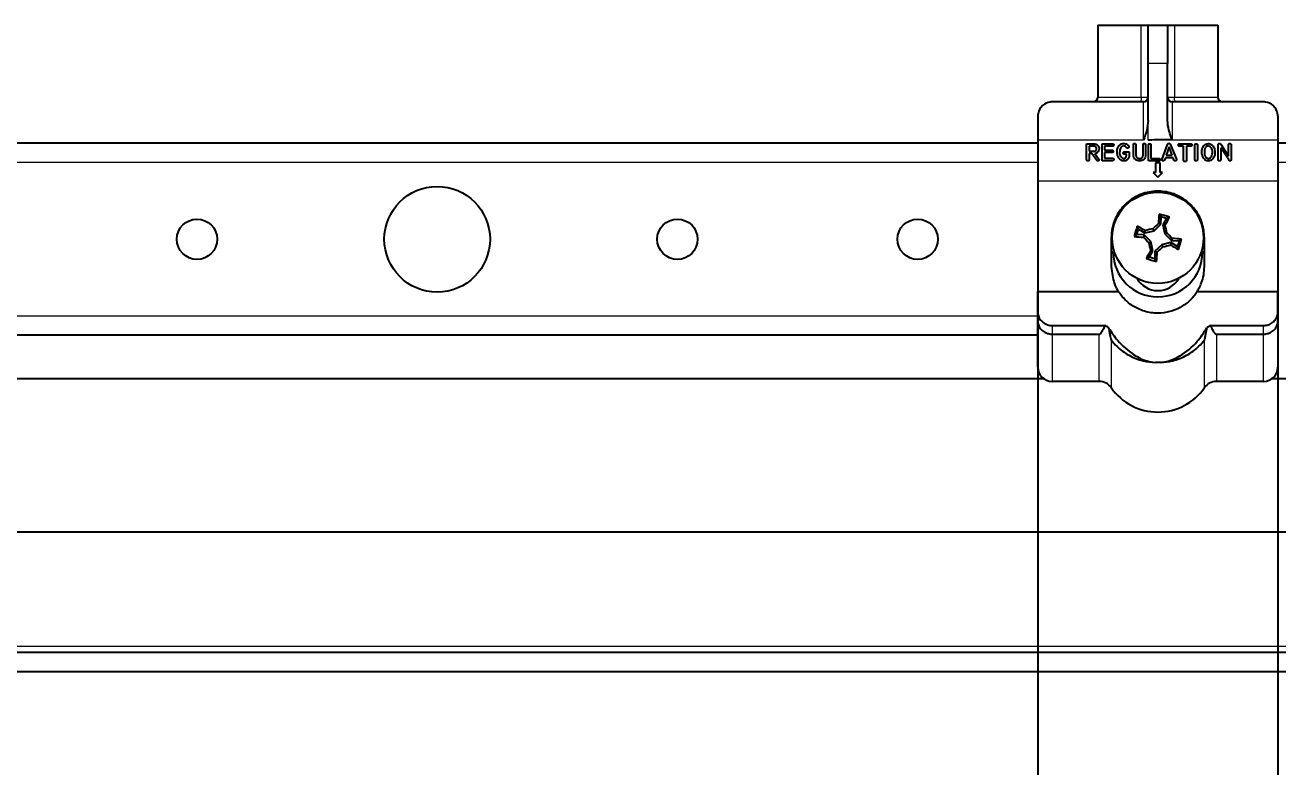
# Model space of a CAD drawing. Header units: millimetres. Extents: x -1114 to 2940, y -1920 to 1219.
# Drawn here: x -515.3 to -384.9, y -1108.7 to -1031.4 of the extents above; entities that cross this region are included whole.
import ezdxf

# ---------------------------------------------------------------- set-up
doc = ezdxf.new("R2010")
doc.units = ezdxf.units.MM
doc.layers.add('FORMAT', color=7, linetype='Continuous')
doc.styles.add('SLDTEXTSTYLE0', font='TXT', dxfattribs={"width": 0.75})
doc.dimstyles.new('SLDDIMSTYLE0', dxfattribs={"dimtxt": 20, "dimasz": 10, "dimexe": 0, "dimexo": 0.0625, "dimgap": 5, "dimtad": 2, "dimdec": 1, "dimrnd": 1e-09, "dimzin": 12, "dimdsep": 46, "dimtxsty": 'SLDTEXTSTYLE0', "dimsah": 1, "dimcen": 0.09, "dimadec": 0, "dimazin": 3, "dimtfac": 1, "dimtofl": 0, "dimtmove": 0, "dimatfit": 3, "dimfxl": 0, "dimfrac": 2, "dimtolj": 1, "dimtzin": 12, "dimarcsym": 0})

# ---------------------------------------------------------------- blocks, each defined once
blk = doc.blocks.new('_D_6')
at = {"layer": 'FORMAT'}
for p, q in [((-384.94, -1059.18), (-384.94, -1429.21)), ((-274.44, -1098.73), (-274.44, -1429.21)), ((-274.44, -1428.21), (-384.94, -1428.21))]:
    blk.add_line(p, q, dxfattribs=at)
for points in [[(-384.94, -1428.21), (-374.94, -1429.75), (-374.94, -1426.67)], [(-274.44, -1428.21), (-284.44, -1426.67), (-284.44, -1429.75)]]:
    blk.add_solid(points, dxfattribs=at)
at = {"layer": 'FORMAT', "insert": (-362.94, -1402.43), "char_height": 20, "attachment_point": 1, "style": 'SLDTEXTSTYLE0'}
blk.add_mtext('110,5', dxfattribs=at)
blk = doc.blocks.new('_D_7')
at = {"layer": 'FORMAT'}
for p, q in [((-409.94, -1059.18), (-409.94, -1429.21)), ((-384.94, -1059.18), (-384.94, -1429.21)), ((-409.94, -1428.21), (-452.84, -1428.21)), ((-409.94, -1428.21), (-384.94, -1428.21))]:
    blk.add_line(p, q, dxfattribs=at)
for points in [[(-409.94, -1428.21), (-399.94, -1429.75), (-399.94, -1426.67)], [(-384.94, -1428.21), (-394.94, -1426.67), (-394.94, -1429.75)]]:
    blk.add_solid(points, dxfattribs=at)
at = {"layer": 'FORMAT', "insert": (-452.84, -1402.43), "char_height": 20, "attachment_point": 1, "style": 'SLDTEXTSTYLE0'}
blk.add_mtext('25', dxfattribs=at)

msp = doc.modelspace()

# ---------------------------------------------------------------- linework, layer by layer
at = {"color": 7, "linetype": 'Continuous', "lineweight": 25}
for p, q in [((-403.69, -1031.42), (-403.69, -1038.92)), ((-403.69, -1031.42), (-399.17, -1031.42)), ((-399.17, -1031.42), (-398.44, -1031.42)), ((-398.44, -1031.42), (-396.44, -1031.42)), ((-398.44, -1035.42), (-398.44, -1031.42)), ((-396.44, -1031.42), (-396.44, -1035.42)), ((-396.44, -1031.42), (-395.72, -1031.42)), ((-395.72, -1031.42), (-391.19, -1031.42)), ((-391.19, -1031.42), (-391.19, -1038.92)), ((-398.44, -1041.36), (-398.44, -1035.42)), ((-396.44, -1041.35), (-396.44, -1035.42)), ((-398.94, -1039.42), (-408.44, -1039.42)), ((-386.44, -1039.42), (-395.94, -1039.42)), ((-409.94, -1040.92), (-409.94, -1043.42)), ((-384.94, -1040.92), (-384.94, -1043.42)), ((-409.94, -1043.72), (-689.94, -1043.72)), ((-409.94, -1043.42), (-409.94, -1047.67)), ((-404.85, -1045.43), (-404.85, -1043.77)), ((-404.85, -1043.77), (-404.09, -1043.77)), ((-404.09, -1044.03), (-404.59, -1044.03)), ((-404.59, -1044.03), (-404.59, -1044.54)), ((-403.24, -1045.54), (-403.24, -1043.77)), ((-403.24, -1043.77), (-402.18, -1043.77)), ((-402.18, -1044.03), (-402.98, -1044.03)), ((-402.98, -1044.03), (-402.98, -1044.44)), ((-399.98, -1044.96), (-399.98, -1043.88)), ((-399.72, -1043.88), (-399.72, -1044.96)), ((-398.98, -1044.94), (-398.98, -1043.88)), ((-398.71, -1043.88), (-398.71, -1044.94)), ((-398.42, -1045.57), (-398.42, -1043.9)), ((-398.16, -1043.9), (-398.16, -1045.3)), ((-397, -1045.39), (-396.43, -1043.86)), ((-396.27, -1044.1), (-396.57, -1044.97)), ((-395.94, -1044.97), (-396.27, -1044.1)), ((-396.11, -1043.88), (-395.51, -1045.39)), ((-395.17, -1043.77), (-394.05, -1043.77)), ((-394.76, -1044.03), (-395.17, -1044.03)), ((-394.76, -1045.5), (-394.76, -1044.03)), ((-394.05, -1044.03), (-394.45, -1044.03)), ((-394.45, -1044.03), (-394.45, -1045.5)), ((-393.58, -1045.43), (-393.58, -1043.9)), ((-393.32, -1043.9), (-393.32, -1045.43)), ((-391.16, -1045.43), (-391.16, -1043.87)), ((-390.06, -1045.46), (-390.9, -1044.19)), ((-390.9, -1044.19), (-390.9, -1045.43)), ((-390.89, -1043.83), (-390.08, -1045.06)), ((-390.08, -1045.06), (-390.08, -1043.88)), ((-389.82, -1043.88), (-389.82, -1045.43)), ((-384.94, -1043.42), (-384.94, -1047.67)), ((-354.94, -1043.72), (-384.94, -1043.72)), ((-404.59, -1044.54), (-404, -1044.54)), ((-404.3, -1044.8), (-404.59, -1044.8)), ((-404.59, -1044.8), (-404.59, -1045.43)), ((-403.8, -1045.51), (-404.3, -1044.8)), ((-403.99, -1044.8), (-403.59, -1045.37)), ((-402.18, -1045.54), (-403.24, -1045.54)), ((-402.98, -1044.44), (-402.23, -1044.44)), ((-402.23, -1044.7), (-402.98, -1044.7)), ((-402.98, -1044.7), (-402.98, -1045.28)), ((-402.98, -1045.28), (-402.18, -1045.28)), ((-400.91, -1044.61), (-400.41, -1044.61)), ((-400.71, -1044.87), (-400.91, -1044.87)), ((-400.41, -1044.61), (-400.41, -1044.91)), ((-397.36, -1045.57), (-398.42, -1045.57)), ((-398.16, -1045.3), (-397.36, -1045.3)), ((-396.66, -1045.23), (-396.76, -1045.48)), ((-395.85, -1045.23), (-396.66, -1045.23)), ((-396.57, -1044.97), (-395.94, -1044.97)), ((-395.76, -1045.47), (-395.85, -1045.23)), ((-397.94, -1046.77), (-397.44, -1047.27)), ((-397.69, -1046.77), (-397.94, -1046.77)), ((-397.19, -1045.77), (-397.69, -1045.77)), ((-397.69, -1045.77), (-397.69, -1046.77)), ((-397.44, -1047.27), (-396.94, -1046.77)), ((-397.19, -1046.77), (-397.19, -1045.77)), ((-396.94, -1046.77), (-397.19, -1046.77)), ((-409.94, -1047.67), (-409.94, -1059.17)), ((-384.94, -1047.67), (-384.94, -1059.17)), ((-397.84, -1052.83), (-397.14, -1052.16)), ((-397.14, -1052.16), (-397.37, -1052.06)), ((-397.11, -1051.36), (-397.3, -1051.1)), ((-397.14, -1052.16), (-397.11, -1051.36)), ((-397.11, -1051.36), (-396.53, -1051.53)), ((-396.53, -1051.53), (-396.93, -1052.22)), ((-396.93, -1052.22), (-396.7, -1053.16)), ((-396.93, -1052.22), (-396.69, -1052.26)), ((-396.53, -1051.53), (-396.23, -1051.41)), ((-399.64, -1053.24), (-399.91, -1053.43)), ((-399.64, -1053.24), (-399.47, -1052.66)), ((-398.85, -1053.27), (-399.64, -1053.24)), ((-399.47, -1052.66), (-399.59, -1052.36)), ((-399.47, -1052.66), (-398.79, -1053.06)), ((-398.85, -1053.27), (-398.95, -1053.49)), ((-398.18, -1053.97), (-398.85, -1053.27)), ((-398.79, -1053.06), (-398.75, -1052.82)), ((-398.79, -1053.06), (-397.84, -1052.83)), ((-397.84, -1052.83), (-397.96, -1052.62)), ((-396.7, -1053.16), (-396.49, -1053.05)), ((-396.7, -1053.16), (-396.03, -1053.86)), ((-402.29, -1053.57), (-402.29, -1056.57)), ((-398.18, -1053.97), (-398.39, -1054.09)), ((-397.95, -1054.91), (-398.18, -1053.97)), ((-397.04, -1054.3), (-397.74, -1054.97)), ((-396.09, -1054.07), (-397.04, -1054.3)), ((-397.04, -1054.3), (-396.92, -1054.52)), ((-396.09, -1054.07), (-396.13, -1054.32)), ((-395.4, -1054.48), (-396.09, -1054.07)), ((-396.03, -1053.86), (-395.93, -1053.64)), ((-396.03, -1053.86), (-395.23, -1053.9)), ((-395.23, -1053.9), (-395.4, -1054.48)), ((-395.4, -1054.48), (-395.28, -1054.78)), ((-395.23, -1053.9), (-394.97, -1053.7)), ((-392.59, -1056.57), (-392.59, -1053.57)), ((-402.09, -1055.07), (-402.29, -1055.07)), ((-398.35, -1055.6), (-398.65, -1055.72)), ((-398.35, -1055.6), (-397.95, -1054.91)), ((-397.77, -1055.77), (-398.35, -1055.6)), ((-397.95, -1054.91), (-398.19, -1054.88)), ((-397.74, -1054.97), (-397.77, -1055.77)), ((-397.77, -1055.77), (-397.58, -1056.04)), ((-397.74, -1054.97), (-397.51, -1055.07)), ((-392.79, -1055.07), (-392.93, -1055.07)), ((-392.59, -1055.07), (-392.79, -1055.07)), ((-409.94, -1061.31), (-409.94, -1059.17)), ((-409.94, -1059.17), (-401.53, -1059.17)), ((-393.35, -1059.17), (-384.94, -1059.17)), ((-384.94, -1061.31), (-384.94, -1059.17)), ((-409.94, -1062.22), (-409.94, -1061.31)), ((-384.94, -1061.31), (-384.94, -1062.22)), ((-409.94, -1067.02), (-409.94, -1062.22)), ((-384.94, -1062.22), (-384.94, -1067.02)), ((-409.94, -1063.72), (-689.94, -1063.72)), ((-408.44, -1062.7), (-402.92, -1062.7)), ((-408.44, -1063.6), (-403.53, -1063.6)), ((-391.96, -1062.7), (-386.44, -1062.7)), ((-391.35, -1063.6), (-386.44, -1063.6)), ((-715.44, -1068.22), (-409.34, -1068.22)), ((-403.53, -1068.52), (-408.44, -1068.52)), ((-386.44, -1068.52), (-391.35, -1068.52)), ((-385.54, -1068.22), (-290.56, -1068.22)), ((-282.44, -1084.22), (-715.44, -1084.22)), ((-767.14, -1096.72), (-276.74, -1096.72)), ((-767.14, -1098.72), (-276.74, -1098.72))]:
    msp.add_line(p, q, dxfattribs=at)
at = {"color": 8, "linetype": 'Continuous', "lineweight": 18}
for p, q in [((-399.17, -1038.92), (-399.17, -1031.42)), ((-395.72, -1031.42), (-395.72, -1038.92)), ((-396.44, -1035.42), (-398.44, -1035.42)), ((-403.69, -1038.92), (-399.17, -1038.92)), ((-399.17, -1038.92), (-398.44, -1038.92)), ((-396.44, -1038.92), (-395.72, -1038.92)), ((-395.72, -1038.92), (-391.19, -1038.92)), ((-398.94, -1043.42), (-398.94, -1039.42)), ((-395.94, -1039.42), (-395.94, -1043.35)), ((-398.44, -1043.42), (-398.44, -1041.36)), ((-398.94, -1043.42), (-409.94, -1043.42)), ((-384.94, -1043.42), (-398.44, -1043.42)), ((-409.94, -1045.72), (-689.94, -1045.72)), ((-354.94, -1045.72), (-384.94, -1045.72)), ((-384.94, -1047.67), (-409.94, -1047.67)), ((-409.94, -1061.72), (-689.94, -1061.72)), ((-408.44, -1062.7), (-408.44, -1063.6)), ((-408.44, -1063.6), (-408.44, -1068.52)), ((-403.53, -1068.52), (-403.53, -1063.6)), ((-391.35, -1063.6), (-391.35, -1068.52)), ((-386.44, -1063.6), (-386.44, -1062.7)), ((-386.44, -1068.52), (-386.44, -1063.6)), ((-402.3, -1064.2), (-402.3, -1069.17)), ((-392.59, -1069.17), (-392.59, -1064.2)), ((-380.41, -1096.12), (-663.47, -1096.12))]:
    msp.add_line(p, q, dxfattribs=at)
at = {"color": 8, "linetype": 'Continuous', "lineweight": 18, "flags": 128}
for points in [[(-399.17, -1038.92), (-399.17, -1039.01), (-399.18, -1039.11), (-399.19, -1039.2), (-399.21, -1039.27), (-399.23, -1039.33), (-399.25, -1039.38), (-399.28, -1039.41), (-399.3, -1039.42)], [(-395.58, -1039.42), (-395.61, -1039.41), (-395.63, -1039.38), (-395.66, -1039.33), (-395.68, -1039.27), (-395.69, -1039.2), (-395.71, -1039.11), (-395.71, -1039.01), (-395.72, -1038.92)]]:
    msp.add_lwpolyline(points, dxfattribs=at)
at = {"color": 7, "linetype": 'Continuous', "lineweight": 25}
for centre, radius in [((-472.44, -1053.72), 5.5), ((-397.44, -1053.57), 4.75), ((-497.44, -1053.72), 2.1), ((-447.44, -1053.72), 2.1), ((-422.44, -1053.72), 2.1)]:
    msp.add_circle(centre, radius, dxfattribs=at)
for centre, radius, start, end in [((-404.19, -1038.92), 0.5, 270, 0), ((-398.94, -1038.92), 0.5, 270, 0), ((-395.94, -1038.92), 0.5, 180, 270), ((-390.69, -1038.92), 0.5, 180, 270), ((-345.89, -1107.44), 75.61, 132.9111, 133.5289), ((-328.44, -1056.13), 69.05, 175.8232, 176.6231), ((-417.73, -1123.13), 74.88, 73.3093, 74.166), ((-456.99, -1018.63), 69.05, 330.8523, 331.6521), ((-327.87, -1073.86), 74.88, 163.3093, 164.166), ((-394.88, -984.57), 69.05, 265.8232, 266.6231), ((-432.38, -1113.12), 69.05, 60.8523, 61.6521), ((-343.57, -1002.01), 75.61, 222.9111, 223.5289), ((-379.74, -1126), 75.61, 103.9464, 104.5642), ((-469.87, -1071.27), 75.61, 13.9464, 14.5642), ((-451.31, -1105.12), 75.61, 42.9111, 43.5289), ((-325.01, -1035.86), 75.61, 193.9464, 194.5642), ((-448.99, -999.7), 75.61, 312.9111, 313.5289), ((-415.14, -981.14), 75.61, 283.9464, 284.5642), ((-362.5, -994.01), 69.05, 240.8523, 241.6521), ((-400, -1122.57), 69.05, 85.8232, 86.6231), ((-467.01, -1033.27), 74.88, 343.3093, 344.166), ((-397.44, -1055.07), 4.65, 180, 0), ((-337.89, -1088.51), 69.05, 150.8523, 151.6521), ((-377.15, -984), 74.88, 253.3093, 254.166), ((-466.44, -1051.01), 69.05, 355.8232, 356.6231), ((-397.44, -1056.57), 2.5, 209.1291, 330.7764), ((-408.44, -1067.02), 1.5, 180, 270), ((-386.44, -1067.02), 1.5, 270, 0), ((-403.53, -1070.02), 1.5, 34.5604, 90), ((-397.44, -1065.82), 5.89, 214.5604, 325.4396), ((-391.35, -1070.02), 1.5, 90, 145.4396)]:
    msp.add_arc(centre, radius, start, end, dxfattribs=at)
msp.add_ellipse((15030.74, -1043.42), major_axis=(15429.18, 0), ratio=0.000259, start_param=3.123591, end_param=3.141593, dxfattribs=at)
for points, knots in [([(-408.44, -1039.42), (-408.44, -1039.42), (-408.51, -1039.42), (-408.86, -1039.44), (-409.39, -1039.68), (-409.86, -1040.26), (-409.92, -1040.73), (-409.94, -1040.92)], [0, 0, 0, 0, 0.003231, 0.101221, 0.514725, 0.80586, 1, 1, 1, 1]), ([(-384.94, -1040.92), (-384.97, -1040.73), (-385.02, -1040.26), (-385.49, -1039.68), (-386.02, -1039.44), (-386.37, -1039.42), (-386.44, -1039.42), (-386.44, -1039.42)], [0, 0, 0, 0, 0.19414, 0.485275, 0.898779, 0.996769, 1, 1, 1, 1]), ([(-398.44, -1041.36), (-398.48, -1041.69), (-398.56, -1042.4), (-398.82, -1043.06), (-398.94, -1043.41), (-398.94, -1043.42)], [0, 0, 0, 0, 0.475461, 0.994056, 1, 1, 1, 1]), ([(-395.94, -1043.35), (-395.94, -1043.35), (-395.95, -1043.34), (-395.95, -1043.34), (-395.97, -1043.32), (-396, -1043.24), (-396.12, -1042.91), (-396.34, -1042.28), (-396.41, -1041.68), (-396.44, -1041.35)], [0, 0, 0, 0, 0.00167, 0.003889, 0.009531, 0.034361, 0.132751, 0.526214, 1, 1, 1, 1]), ([(-404.09, -1043.77), (-404.02, -1043.78), (-403.88, -1043.79), (-403.77, -1043.87), (-403.72, -1043.91)], [0, 0, 0, 0, 0.5597473, 1, 1, 1, 1]), ([(-403.9, -1044.1), (-403.93, -1044.08), (-403.99, -1044.04), (-404.06, -1044.03), (-404.09, -1044.03)], [0, 0, 0, 0, 0.5591356, 1, 1, 1, 1]), ([(-403.82, -1044.29), (-403.82, -1044.25), (-403.83, -1044.18), (-403.88, -1044.12), (-403.9, -1044.1)], [0, 0, 0, 0, 0.559692, 1, 1, 1, 1]), ([(-403.89, -1044.49), (-403.88, -1044.48), (-403.85, -1044.45), (-403.82, -1044.38), (-403.82, -1044.33), (-403.82, -1044.29)], [0, 0, 0, 0, 0.279917, 0.56006, 1, 1, 1, 1]), ([(-403.55, -1044.29), (-403.56, -1044.39), (-403.58, -1044.55), (-403.7, -1044.66), (-403.75, -1044.71)], [0, 0, 0, 0, 0.559457, 1, 1, 1, 1]), ([(-403.72, -1043.91), (-403.67, -1043.97), (-403.57, -1044.08), (-403.56, -1044.23), (-403.55, -1044.29)], [0, 0, 0, 0, 0.558947, 1, 1, 1, 1]), ([(-402.18, -1043.77), (-402.16, -1043.77), (-402.12, -1043.77), (-402.06, -1043.8), (-402.03, -1043.85), (-402.03, -1043.88), (-402.03, -1043.9)], [0, 0, 0, 0, 0.280872, 0.559701, 0.779382, 1, 1, 1, 1]), ([(-402.03, -1043.9), (-402.03, -1043.92), (-402.03, -1043.97), (-402.09, -1044.03), (-402.15, -1044.03), (-402.18, -1044.03)], [0, 0, 0, 0, 0.2810527, 0.5596626, 1, 1, 1, 1]), ([(-401.68, -1044.67), (-401.68, -1044.53), (-401.67, -1044.29), (-401.54, -1044.09), (-401.49, -1044)], [0, 0, 0, 0, 0.56034, 1, 1, 1, 1]), ([(-401.49, -1044), (-401.41, -1043.92), (-401.28, -1043.77), (-401.08, -1043.75), (-401, -1043.75)], [0, 0, 0, 0, 0.559217, 1, 1, 1, 1]), ([(-401.01, -1044.01), (-401.04, -1044.01), (-401.11, -1044.02), (-401.24, -1044.09), (-401.4, -1044.3), (-401.41, -1044.52), (-401.42, -1044.67)], [0, 0, 0, 0, 0.125332, 0.250695, 0.500738, 1, 1, 1, 1]), ([(-400.82, -1044.06), (-400.85, -1044.04), (-400.91, -1044.01), (-400.98, -1044.01), (-401.01, -1044.01)], [0, 0, 0, 0, 0.5586335, 1, 1, 1, 1]), ([(-401, -1043.75), (-400.93, -1043.75), (-400.8, -1043.75), (-400.7, -1043.81), (-400.65, -1043.84)], [0, 0, 0, 0, 0.560514, 1, 1, 1, 1]), ([(-400.71, -1044.17), (-400.73, -1044.15), (-400.76, -1044.1), (-400.8, -1044.07), (-400.82, -1044.06)], [0, 0, 0, 0, 0.560467, 1, 1, 1, 1]), ([(-400.6, -1044.23), (-400.63, -1044.23), (-400.67, -1044.22), (-400.7, -1044.19), (-400.71, -1044.17)], [0, 0, 0, 0, 0.558039, 1, 1, 1, 1]), ([(-400.65, -1043.84), (-400.61, -1043.87), (-400.55, -1043.92), (-400.5, -1043.99), (-400.48, -1044.02)], [0, 0, 0, 0, 0.559542, 1, 1, 1, 1]), ([(-400.45, -1044.11), (-400.45, -1044.13), (-400.46, -1044.17), (-400.51, -1044.21), (-400.55, -1044.23), (-400.59, -1044.23), (-400.6, -1044.23)], [0, 0, 0, 0, 0.277709, 0.558209, 0.77892, 1, 1, 1, 1]), ([(-400.48, -1044.02), (-400.47, -1044.04), (-400.45, -1044.06), (-400.45, -1044.09), (-400.45, -1044.11)], [0, 0, 0, 0, 0.560691, 1, 1, 1, 1]), ([(-399.98, -1043.88), (-399.98, -1043.86), (-399.98, -1043.82), (-399.95, -1043.77), (-399.91, -1043.75), (-399.88, -1043.75), (-399.86, -1043.75)], [0, 0, 0, 0, 0.2808487, 0.55949, 0.7791576, 1, 1, 1, 1]), ([(-399.86, -1043.75), (-399.84, -1043.75), (-399.8, -1043.75), (-399.75, -1043.78), (-399.72, -1043.83), (-399.72, -1043.86), (-399.72, -1043.88)], [0, 0, 0, 0, 0.28091, 0.559174, 0.779166, 1, 1, 1, 1]), ([(-398.98, -1043.88), (-398.98, -1043.86), (-398.97, -1043.82), (-398.95, -1043.77), (-398.9, -1043.75), (-398.87, -1043.75), (-398.85, -1043.75)], [0, 0, 0, 0, 0.2809, 0.559498, 0.779148, 1, 1, 1, 1]), ([(-398.85, -1043.75), (-398.83, -1043.75), (-398.79, -1043.75), (-398.74, -1043.78), (-398.71, -1043.83), (-398.71, -1043.86), (-398.71, -1043.88)], [0, 0, 0, 0, 0.280888, 0.559023, 0.779155, 1, 1, 1, 1]), ([(-398.42, -1043.9), (-398.42, -1043.88), (-398.42, -1043.85), (-398.39, -1043.8), (-398.35, -1043.77), (-398.32, -1043.77), (-398.3, -1043.77)], [0, 0, 0, 0, 0.2809124, 0.5594047, 0.7791083, 1, 1, 1, 1]), ([(-398.3, -1043.77), (-398.28, -1043.77), (-398.24, -1043.77), (-398.19, -1043.8), (-398.16, -1043.85), (-398.16, -1043.89), (-398.16, -1043.9)], [0, 0, 0, 0, 0.280813, 0.559099, 0.77917, 1, 1, 1, 1]), ([(-396.43, -1043.86), (-396.42, -1043.84), (-396.41, -1043.8), (-396.36, -1043.75), (-396.31, -1043.75), (-396.28, -1043.75)], [0, 0, 0, 0, 0.281465, 0.561772, 1, 1, 1, 1]), ([(-396.28, -1043.75), (-396.26, -1043.75), (-396.21, -1043.75), (-396.14, -1043.79), (-396.12, -1043.84), (-396.11, -1043.88)], [0, 0, 0, 0, 0.281226, 0.561522, 1, 1, 1, 1]), ([(-395.31, -1043.9), (-395.31, -1043.88), (-395.3, -1043.84), (-395.27, -1043.79), (-395.22, -1043.77), (-395.19, -1043.77), (-395.17, -1043.77)], [0, 0, 0, 0, 0.2807125, 0.5587014, 0.7790455, 1, 1, 1, 1]), ([(-395.17, -1044.03), (-395.19, -1044.03), (-395.24, -1044.03), (-395.28, -1044), (-395.31, -1043.95), (-395.31, -1043.92), (-395.31, -1043.9)], [0, 0, 0, 0, 0.28076, 0.558821, 0.778915, 1, 1, 1, 1]), ([(-394.05, -1043.77), (-394.03, -1043.77), (-393.99, -1043.77), (-393.93, -1043.8), (-393.9, -1043.85), (-393.9, -1043.88), (-393.89, -1043.9)], [0, 0, 0, 0, 0.280951, 0.559967, 0.779431, 1, 1, 1, 1]), ([(-393.89, -1043.9), (-393.9, -1043.92), (-393.9, -1043.97), (-393.96, -1044.03), (-394.02, -1044.03), (-394.05, -1044.03)], [0, 0, 0, 0, 0.2810191, 0.5596788, 1, 1, 1, 1]), ([(-393.58, -1043.9), (-393.58, -1043.88), (-393.58, -1043.84), (-393.55, -1043.79), (-393.51, -1043.77), (-393.48, -1043.77), (-393.46, -1043.77)], [0, 0, 0, 0, 0.280828, 0.559417, 0.779393, 1, 1, 1, 1]), ([(-393.46, -1043.77), (-393.44, -1043.77), (-393.4, -1043.77), (-393.35, -1043.8), (-393.32, -1043.85), (-393.32, -1043.88), (-393.32, -1043.9)], [0, 0, 0, 0, 0.280765, 0.559178, 0.779175, 1, 1, 1, 1]), ([(-392.86, -1044.67), (-392.86, -1044.54), (-392.84, -1044.32), (-392.74, -1044.12), (-392.69, -1044.04)], [0, 0, 0, 0, 0.559914, 1, 1, 1, 1]), ([(-392.69, -1044.04), (-392.62, -1043.95), (-392.5, -1043.79), (-392.3, -1043.76), (-392.21, -1043.75)], [0, 0, 0, 0, 0.560137, 1, 1, 1, 1]), ([(-392.5, -1044.21), (-392.54, -1044.29), (-392.59, -1044.44), (-392.6, -1044.6), (-392.6, -1044.67)], [0, 0, 0, 0, 0.5590754, 1, 1, 1, 1]), ([(-392.22, -1044.01), (-392.25, -1044.01), (-392.32, -1044.02), (-392.43, -1044.09), (-392.47, -1044.17), (-392.5, -1044.21)], [0, 0, 0, 0, 0.279832, 0.559843, 1, 1, 1, 1]), ([(-391.87, -1044.21), (-391.92, -1044.15), (-392.01, -1044.04), (-392.15, -1044.02), (-392.22, -1044.01)], [0, 0, 0, 0, 0.559596, 1, 1, 1, 1]), ([(-392.21, -1043.75), (-392.16, -1043.75), (-392.04, -1043.76), (-391.84, -1043.85), (-391.74, -1043.97), (-391.68, -1044.04)], [0, 0, 0, 0, 0.280496, 0.560765, 1, 1, 1, 1]), ([(-391.76, -1044.67), (-391.76, -1044.58), (-391.77, -1044.42), (-391.84, -1044.28), (-391.87, -1044.21)], [0, 0, 0, 0, 0.5600457, 1, 1, 1, 1]), ([(-391.68, -1044.04), (-391.62, -1044.15), (-391.51, -1044.34), (-391.5, -1044.57), (-391.5, -1044.67)], [0, 0, 0, 0, 0.559312, 1, 1, 1, 1]), ([(-391.16, -1043.87), (-391.16, -1043.85), (-391.16, -1043.82), (-391.13, -1043.77), (-391.09, -1043.75), (-391.06, -1043.75), (-391.04, -1043.75)], [0, 0, 0, 0, 0.280941, 0.5591137, 0.7790892, 1, 1, 1, 1]), ([(-391.04, -1043.75), (-391.03, -1043.75), (-390.99, -1043.75), (-390.94, -1043.77), (-390.91, -1043.81), (-390.89, -1043.83)], [0, 0, 0, 0, 0.280638, 0.560877, 1, 1, 1, 1]), ([(-390.08, -1043.88), (-390.08, -1043.86), (-390.08, -1043.82), (-390.05, -1043.77), (-390.01, -1043.75), (-389.98, -1043.75), (-389.96, -1043.75)], [0, 0, 0, 0, 0.280888, 0.559482, 0.77927, 1, 1, 1, 1]), ([(-389.96, -1043.75), (-389.94, -1043.75), (-389.9, -1043.75), (-389.85, -1043.78), (-389.82, -1043.83), (-389.82, -1043.86), (-389.82, -1043.88)], [0, 0, 0, 0, 0.280836, 0.55925, 0.779182, 1, 1, 1, 1]), ([(-404.73, -1045.57), (-404.75, -1045.57), (-404.79, -1045.56), (-404.83, -1045.53), (-404.85, -1045.48), (-404.85, -1045.45), (-404.85, -1045.43)], [0, 0, 0, 0, 0.280437, 0.558281, 0.778899, 1, 1, 1, 1]), ([(-404.59, -1045.43), (-404.59, -1045.45), (-404.59, -1045.5), (-404.63, -1045.55), (-404.68, -1045.56), (-404.71, -1045.57), (-404.73, -1045.57)], [0, 0, 0, 0, 0.280498, 0.558325, 0.778868, 1, 1, 1, 1]), ([(-404, -1044.54), (-403.97, -1044.53), (-403.94, -1044.53), (-403.91, -1044.5), (-403.89, -1044.49)], [0, 0, 0, 0, 0.558174, 1, 1, 1, 1]), ([(-403.75, -1044.71), (-403.79, -1044.74), (-403.87, -1044.78), (-403.95, -1044.8), (-403.99, -1044.8)], [0, 0, 0, 0, 0.56031, 1, 1, 1, 1]), ([(-403.71, -1045.57), (-403.72, -1045.57), (-403.74, -1045.57), (-403.77, -1045.55), (-403.79, -1045.52), (-403.8, -1045.51)], [0, 0, 0, 0, 0.28022, 0.561305, 1, 1, 1, 1]), ([(-403.55, -1045.44), (-403.56, -1045.46), (-403.57, -1045.5), (-403.61, -1045.54), (-403.66, -1045.56), (-403.69, -1045.57), (-403.71, -1045.57)], [0, 0, 0, 0, 0.278138, 0.558544, 0.779161, 1, 1, 1, 1]), ([(-403.59, -1045.37), (-403.58, -1045.38), (-403.56, -1045.4), (-403.56, -1045.43), (-403.55, -1045.44)], [0, 0, 0, 0, 0.561079, 1, 1, 1, 1]), ([(-402.23, -1044.44), (-402.21, -1044.44), (-402.17, -1044.44), (-402.11, -1044.47), (-402.08, -1044.52), (-402.08, -1044.56), (-402.08, -1044.57)], [0, 0, 0, 0, 0.2809452, 0.5598972, 0.7795247, 1, 1, 1, 1]), ([(-402.08, -1044.57), (-402.08, -1044.59), (-402.08, -1044.64), (-402.14, -1044.7), (-402.2, -1044.7), (-402.23, -1044.7)], [0, 0, 0, 0, 0.281099, 0.559768, 1, 1, 1, 1]), ([(-402.18, -1045.28), (-402.16, -1045.28), (-402.12, -1045.28), (-402.06, -1045.31), (-402.03, -1045.36), (-402.03, -1045.39), (-402.03, -1045.41)], [0, 0, 0, 0, 0.280912, 0.559714, 0.779499, 1, 1, 1, 1]), ([(-402.03, -1045.41), (-402.03, -1045.43), (-402.03, -1045.48), (-402.09, -1045.54), (-402.14, -1045.54), (-402.18, -1045.54)], [0, 0, 0, 0, 0.281214, 0.559901, 1, 1, 1, 1]), ([(-401.49, -1045.28), (-401.56, -1045.17), (-401.67, -1044.98), (-401.68, -1044.77), (-401.68, -1044.67)], [0, 0, 0, 0, 0.5593467, 1, 1, 1, 1]), ([(-400.97, -1045.57), (-401.03, -1045.56), (-401.14, -1045.55), (-401.34, -1045.46), (-401.43, -1045.35), (-401.49, -1045.28)], [0, 0, 0, 0, 0.280314, 0.560507, 1, 1, 1, 1]), ([(-401.42, -1044.67), (-401.42, -1044.76), (-401.41, -1044.91), (-401.33, -1045.04), (-401.3, -1045.1)], [0, 0, 0, 0, 0.55998, 1, 1, 1, 1]), ([(-401.3, -1045.1), (-401.25, -1045.16), (-401.17, -1045.27), (-401.04, -1045.29), (-400.98, -1045.3)], [0, 0, 0, 0, 0.560858, 1, 1, 1, 1]), ([(-401.04, -1044.74), (-401.04, -1044.72), (-401.03, -1044.68), (-401, -1044.63), (-400.95, -1044.61), (-400.92, -1044.61), (-400.91, -1044.61)], [0, 0, 0, 0, 0.280637, 0.55889, 0.779144, 1, 1, 1, 1]), ([(-400.91, -1044.87), (-400.93, -1044.87), (-400.97, -1044.87), (-401.02, -1044.83), (-401.04, -1044.79), (-401.04, -1044.76), (-401.04, -1044.74)], [0, 0, 0, 0, 0.280664, 0.558735, 0.779002, 1, 1, 1, 1]), ([(-400.98, -1045.3), (-400.95, -1045.3), (-400.89, -1045.3), (-400.79, -1045.25), (-400.76, -1045.18), (-400.74, -1045.14)], [0, 0, 0, 0, 0.281265, 0.561609, 1, 1, 1, 1]), ([(-400.62, -1045.44), (-400.68, -1045.48), (-400.78, -1045.56), (-400.91, -1045.56), (-400.97, -1045.57)], [0, 0, 0, 0, 0.5589984, 1, 1, 1, 1]), ([(-400.74, -1045.14), (-400.73, -1045.09), (-400.71, -1045), (-400.71, -1044.91), (-400.71, -1044.87)], [0, 0, 0, 0, 0.559597, 1, 1, 1, 1]), ([(-400.41, -1044.91), (-400.42, -1045.02), (-400.43, -1045.22), (-400.56, -1045.37), (-400.62, -1045.44)], [0, 0, 0, 0, 0.560493, 1, 1, 1, 1]), ([(-399.77, -1045.43), (-399.84, -1045.36), (-399.96, -1045.22), (-399.98, -1045.04), (-399.98, -1044.96)], [0, 0, 0, 0, 0.558332, 1, 1, 1, 1]), ([(-399.32, -1045.57), (-399.42, -1045.56), (-399.58, -1045.56), (-399.71, -1045.47), (-399.77, -1045.43)], [0, 0, 0, 0, 0.55925, 1, 1, 1, 1]), ([(-399.72, -1044.96), (-399.71, -1045.02), (-399.71, -1045.12), (-399.63, -1045.19), (-399.6, -1045.23)], [0, 0, 0, 0, 0.560313, 1, 1, 1, 1]), ([(-399.6, -1045.23), (-399.56, -1045.25), (-399.48, -1045.3), (-399.39, -1045.3), (-399.35, -1045.3)], [0, 0, 0, 0, 0.559441, 1, 1, 1, 1]), ([(-399.35, -1045.3), (-399.29, -1045.3), (-399.18, -1045.29), (-399.05, -1045.2), (-398.98, -1045.07), (-398.98, -1044.98), (-398.98, -1044.94)], [0, 0, 0, 0, 0.280935, 0.559487, 0.779245, 1, 1, 1, 1]), ([(-398.71, -1044.94), (-398.72, -1045.04), (-398.73, -1045.22), (-398.89, -1045.44), (-399.11, -1045.54), (-399.25, -1045.56), (-399.32, -1045.57)], [0, 0, 0, 0, 0.280416, 0.558636, 0.778958, 1, 1, 1, 1]), ([(-397.36, -1045.3), (-397.34, -1045.3), (-397.3, -1045.31), (-397.24, -1045.33), (-397.21, -1045.38), (-397.21, -1045.42), (-397.21, -1045.43)], [0, 0, 0, 0, 0.280855, 0.559718, 0.779518, 1, 1, 1, 1]), ([(-397.21, -1045.43), (-397.21, -1045.46), (-397.21, -1045.5), (-397.27, -1045.56), (-397.33, -1045.57), (-397.36, -1045.57)], [0, 0, 0, 0, 0.2812663, 0.5600784, 1, 1, 1, 1]), ([(-397.01, -1045.44), (-397.01, -1045.43), (-397.01, -1045.42), (-397, -1045.4), (-397, -1045.39)], [0, 0, 0, 0, 0.559504, 1, 1, 1, 1]), ([(-396.89, -1045.57), (-396.9, -1045.57), (-396.94, -1045.56), (-396.98, -1045.53), (-397.01, -1045.49), (-397.01, -1045.46), (-397.01, -1045.44)], [0, 0, 0, 0, 0.279579, 0.559194, 0.779582, 1, 1, 1, 1]), ([(-396.76, -1045.48), (-396.76, -1045.49), (-396.77, -1045.52), (-396.82, -1045.56), (-396.86, -1045.57), (-396.89, -1045.57)], [0, 0, 0, 0, 0.28077, 0.560807, 1, 1, 1, 1]), ([(-395.65, -1045.57), (-395.66, -1045.57), (-395.69, -1045.56), (-395.74, -1045.53), (-395.75, -1045.5), (-395.76, -1045.47)], [0, 0, 0, 0, 0.2806948, 0.5603349, 1, 1, 1, 1]), ([(-395.5, -1045.44), (-395.5, -1045.46), (-395.51, -1045.5), (-395.55, -1045.54), (-395.6, -1045.56), (-395.63, -1045.57), (-395.65, -1045.57)], [0, 0, 0, 0, 0.2785174, 0.5586134, 0.7793328, 1, 1, 1, 1]), ([(-395.51, -1045.39), (-395.51, -1045.4), (-395.5, -1045.42), (-395.5, -1045.44), (-395.5, -1045.44)], [0, 0, 0, 0, 0.5600811, 1, 1, 1, 1]), ([(-394.61, -1045.64), (-394.63, -1045.64), (-394.68, -1045.64), (-394.73, -1045.6), (-394.75, -1045.55), (-394.76, -1045.52), (-394.76, -1045.5)], [0, 0, 0, 0, 0.280822, 0.559059, 0.779094, 1, 1, 1, 1]), ([(-394.45, -1045.5), (-394.45, -1045.52), (-394.45, -1045.57), (-394.52, -1045.63), (-394.58, -1045.64), (-394.61, -1045.64)], [0, 0, 0, 0, 0.280801, 0.559621, 1, 1, 1, 1]), ([(-393.46, -1045.57), (-393.48, -1045.57), (-393.52, -1045.56), (-393.56, -1045.53), (-393.58, -1045.48), (-393.58, -1045.45), (-393.58, -1045.43)], [0, 0, 0, 0, 0.280437, 0.558281, 0.778899, 1, 1, 1, 1]), ([(-393.32, -1045.43), (-393.32, -1045.45), (-393.32, -1045.5), (-393.36, -1045.55), (-393.41, -1045.57), (-393.45, -1045.57), (-393.46, -1045.57)], [0, 0, 0, 0, 0.280518, 0.5583, 0.778735, 1, 1, 1, 1]), ([(-392.68, -1045.28), (-392.74, -1045.18), (-392.85, -1044.98), (-392.86, -1044.76), (-392.86, -1044.67)], [0, 0, 0, 0, 0.559149, 1, 1, 1, 1]), ([(-392.19, -1045.57), (-392.24, -1045.56), (-392.35, -1045.55), (-392.54, -1045.47), (-392.63, -1045.35), (-392.68, -1045.28)], [0, 0, 0, 0, 0.280367, 0.560574, 1, 1, 1, 1]), ([(-392.6, -1044.67), (-392.6, -1044.75), (-392.59, -1044.91), (-392.52, -1045.05), (-392.49, -1045.11)], [0, 0, 0, 0, 0.560273, 1, 1, 1, 1]), ([(-392.49, -1045.11), (-392.45, -1045.17), (-392.37, -1045.27), (-392.24, -1045.29), (-392.19, -1045.3)], [0, 0, 0, 0, 0.560567, 1, 1, 1, 1]), ([(-392.19, -1045.3), (-392.15, -1045.3), (-392.08, -1045.29), (-391.95, -1045.23), (-391.9, -1045.15), (-391.86, -1045.11)], [0, 0, 0, 0, 0.280435, 0.560605, 1, 1, 1, 1]), ([(-391.67, -1045.28), (-391.75, -1045.37), (-391.89, -1045.54), (-392.1, -1045.56), (-392.19, -1045.57)], [0, 0, 0, 0, 0.559137, 1, 1, 1, 1]), ([(-391.86, -1045.11), (-391.83, -1045.03), (-391.77, -1044.89), (-391.76, -1044.73), (-391.76, -1044.67)], [0, 0, 0, 0, 0.559133, 1, 1, 1, 1]), ([(-391.5, -1044.67), (-391.5, -1044.79), (-391.52, -1045.01), (-391.63, -1045.2), (-391.67, -1045.28)], [0, 0, 0, 0, 0.559865, 1, 1, 1, 1]), ([(-391.04, -1045.57), (-391.06, -1045.57), (-391.1, -1045.56), (-391.16, -1045.51), (-391.16, -1045.46), (-391.16, -1045.43)], [0, 0, 0, 0, 0.281503, 0.560294, 1, 1, 1, 1]), ([(-390.9, -1045.43), (-390.9, -1045.45), (-390.9, -1045.49), (-390.94, -1045.54), (-390.99, -1045.57), (-391.02, -1045.57), (-391.04, -1045.57)], [0, 0, 0, 0, 0.280569, 0.558477, 0.77887, 1, 1, 1, 1]), ([(-389.94, -1045.57), (-389.96, -1045.56), (-389.99, -1045.56), (-390.03, -1045.52), (-390.05, -1045.48), (-390.06, -1045.46)], [0, 0, 0, 0, 0.278585, 0.558866, 1, 1, 1, 1]), ([(-389.82, -1045.43), (-389.82, -1045.45), (-389.82, -1045.49), (-389.85, -1045.54), (-389.89, -1045.56), (-389.92, -1045.57), (-389.94, -1045.57)], [0, 0, 0, 0, 0.280953, 0.559391, 0.779073, 1, 1, 1, 1]), ([(-392.59, -1053.57), (-392.63, -1053.06), (-392.72, -1052.05), (-393.5, -1050.59), (-394.69, -1049.47), (-396.15, -1048.8), (-397.77, -1048.64), (-399.37, -1049.02), (-400.75, -1049.9), (-401.73, -1051.14), (-402.22, -1052.44), (-402.27, -1053.23), (-402.29, -1053.57)], [0, 0, 0, 0, 0.108524, 0.217459, 0.318088, 0.417791, 0.519828, 0.622975, 0.725929, 0.827131, 0.926323, 1, 1, 1, 1]), ([(-402.29, -1056.57), (-402.21, -1057.19), (-402.04, -1058.47), (-401.57, -1059.11), (-401.54, -1059.16), (-401.53, -1059.17)], [0, 0, 0, 0, 0.417668, 0.852903, 1, 1, 1, 1]), ([(-393.35, -1059.17), (-393.3, -1059.09), (-393.19, -1058.92), (-392.67, -1057.85), (-392.61, -1056.86), (-392.59, -1056.57)], [0, 0, 0, 0, 0.378823, 0.812228, 1, 1, 1, 1]), ([(-393.35, -1059.17), (-393.37, -1059.2), (-393.41, -1059.27), (-393.77, -1059.77), (-394.42, -1060.41), (-395.35, -1060.99), (-396.5, -1061.38), (-397.83, -1061.47), (-399.17, -1061.17), (-400.3, -1060.54), (-401.03, -1059.86), (-401.41, -1059.36), (-401.53, -1059.18), (-401.53, -1059.17), (-401.53, -1059.17)], [0, 0, 0, 0, 0.088505, 0.177138, 0.262858, 0.344694, 0.430485, 0.525193, 0.625645, 0.723911, 0.812494, 0.894483, 0.978997, 1, 1, 1, 1]), ([(-409.94, -1061.31), (-409.93, -1061.45), (-409.9, -1061.74), (-409.66, -1062.14), (-409.3, -1062.47), (-408.87, -1062.67), (-408.57, -1062.69), (-408.44, -1062.7)], [0, 0, 0, 0, 0.205683, 0.411346, 0.618649, 0.832339, 1, 1, 1, 1]), ([(-386.44, -1062.7), (-386.27, -1062.69), (-385.94, -1062.66), (-385.49, -1062.41), (-385.15, -1062.05), (-384.97, -1061.66), (-384.95, -1061.41), (-384.94, -1061.31)], [0, 0, 0, 0, 0.2129, 0.425707, 0.640613, 0.853382, 1, 1, 1, 1]), ([(-409.94, -1062.22), (-409.94, -1062.24), (-409.94, -1062.34), (-409.91, -1062.59), (-409.74, -1062.97), (-409.4, -1063.32), (-408.95, -1063.55), (-408.61, -1063.58), (-408.44, -1063.6)], [0, 0, 0, 0, 0.017854, 0.141405, 0.356083, 0.570731, 0.785365, 1, 1, 1, 1]), ([(-386.44, -1063.6), (-386.27, -1063.58), (-385.94, -1063.55), (-385.49, -1063.32), (-385.15, -1062.97), (-384.98, -1062.59), (-384.94, -1062.34), (-384.94, -1062.24), (-384.94, -1062.22)], [0, 0, 0, 0, 0.214635, 0.429269, 0.643917, 0.858595, 0.982146, 1, 1, 1, 1]), ([(-403.53, -1063.6), (-403.52, -1063.6), (-403.51, -1063.6), (-403.48, -1063.59), (-403.41, -1063.56), (-403.28, -1063.41), (-403.12, -1063.12), (-402.99, -1062.85), (-402.92, -1062.7)], [0, 0, 0, 0, 0.008383, 0.019125, 0.04457, 0.140638, 0.521171, 1, 1, 1, 1]), ([(-402.56, -1062.94), (-402.57, -1062.93), (-402.69, -1062.83), (-402.82, -1062.76), (-402.92, -1062.7)], [0, 0, 0, 0, 0.161974, 1, 1, 1, 1]), ([(-402.56, -1062.94), (-402.53, -1063.09), (-402.49, -1063.37), (-402.42, -1063.71), (-402.38, -1063.95), (-402.33, -1064.12), (-402.3, -1064.2)], [0, 0, 0, 0, 0.383006, 0.690448, 0.847653, 1, 1, 1, 1]), ([(-402.56, -1062.94), (-402.26, -1063.4), (-401.54, -1064.5), (-400.15, -1065.67), (-398.8, -1066.39), (-397.99, -1066.51), (-397.7, -1066.55)], [0, 0, 0, 0, 0.255351, 0.615516, 0.86211, 1, 1, 1, 1]), ([(-397.18, -1066.55), (-396.97, -1066.53), (-396.25, -1066.43), (-394.88, -1065.79), (-393.41, -1064.59), (-392.65, -1063.43), (-392.33, -1062.94)], [0, 0, 0, 0, 0.101651, 0.345128, 0.729048, 1, 1, 1, 1]), ([(-392.59, -1064.2), (-392.59, -1064.2), (-392.58, -1064.19), (-392.57, -1064.18), (-392.56, -1064.15), (-392.53, -1064.05), (-392.46, -1063.73), (-392.39, -1063.35), (-392.34, -1063.03), (-392.33, -1062.94)], [0, 0, 0, 0, 0.003748, 0.008698, 0.018275, 0.054741, 0.199177, 0.774578, 1, 1, 1, 1]), ([(-391.96, -1062.7), (-392.06, -1062.76), (-392.19, -1062.83), (-392.3, -1062.92), (-392.33, -1062.94)], [0, 0, 0, 0, 0.7894027, 1, 1, 1, 1]), ([(-391.96, -1062.7), (-391.93, -1062.76), (-391.87, -1062.91), (-391.77, -1063.1), (-391.68, -1063.27), (-391.61, -1063.39), (-391.55, -1063.46), (-391.51, -1063.51), (-391.47, -1063.55), (-391.44, -1063.57), (-391.41, -1063.59), (-391.38, -1063.6), (-391.37, -1063.6), (-391.36, -1063.6), (-391.35, -1063.6)], [0, 0, 0, 0, 0.193858, 0.459768, 0.637307, 0.756, 0.835565, 0.889145, 0.925488, 0.950425, 0.97632, 0.986721, 0.99531, 1, 1, 1, 1]), ([(-402.3, -1064.2), (-402.11, -1064.43), (-401.59, -1065.05), (-400.49, -1065.85), (-399.09, -1066.41), (-398.13, -1066.51), (-397.7, -1066.55)], [0, 0, 0, 0, 0.169618, 0.470039, 0.762685, 1, 1, 1, 1]), ([(-397.18, -1066.55), (-396.75, -1066.51), (-395.8, -1066.41), (-394.4, -1065.85), (-393.29, -1065.05), (-392.77, -1064.43), (-392.59, -1064.2)], [0, 0, 0, 0, 0.2373508, 0.5299542, 0.8303306, 1, 1, 1, 1]), ([(-397.18, -1066.55), (-397.28, -1066.56), (-397.45, -1066.57), (-397.63, -1066.56), (-397.7, -1066.55)], [0, 0, 0, 0, 0.558993, 1, 1, 1, 1])]:
    msp.add_open_spline(points, degree=3, knots=knots, dxfattribs=at)

# ---------------------------------------------------------------- dimensions: what is measured, and where the dimension line sits
at = {"layer": 'FORMAT'}
dim = msp.add_linear_dim(base=(-384.94, -1428.21), p1=(-409.94, -1059.17), p2=(-384.94, -1059.17), angle=0, dimstyle='SLDDIMSTYLE0', dxfattribs=at)
dim.commit()
dim.dimension.update_dxf_attribs({"geometry": '_D_7', "text_midpoint": (-438.06, -1428.21), "dimtype": 160})
dim = msp.add_linear_dim(base=(-384.94, -1428.21), p1=(-274.44, -1098.72), p2=(-384.94, -1059.17), dimstyle='SLDDIMSTYLE0', dxfattribs=at)
dim.commit()
dim.dimension.update_dxf_attribs({"geometry": '_D_6', "text_midpoint": (-329.69, -1428.21), "dimtype": 160})

doc.saveas('drawing.dxf')
